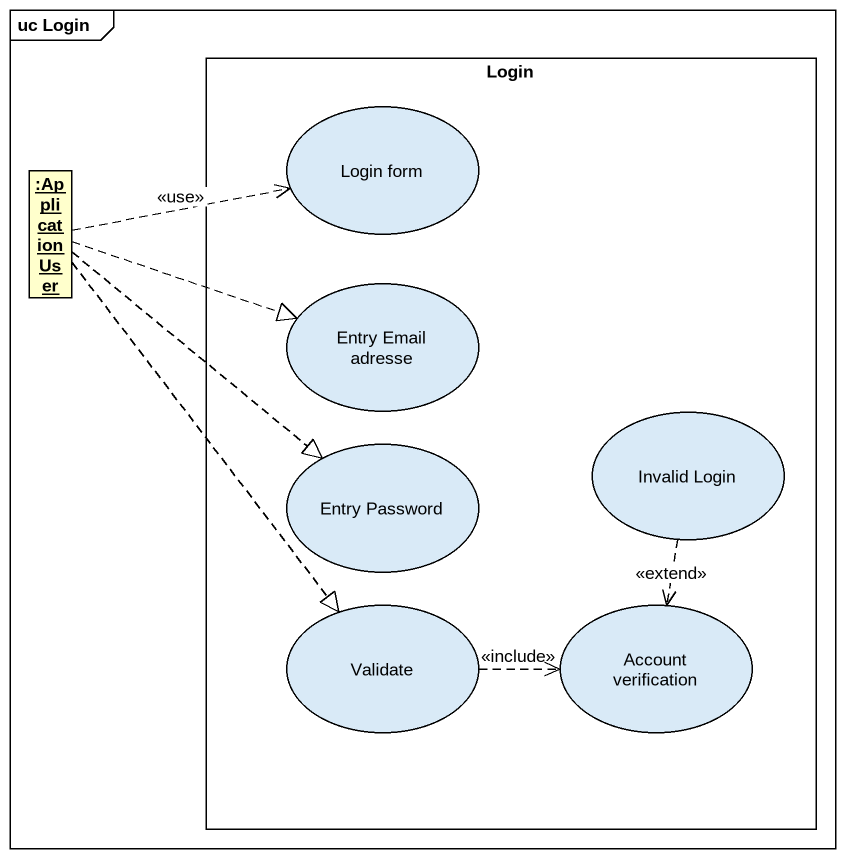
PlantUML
@startuml
mainframe uc Login
allowmixing
hide circle
hide empty members
rectangle Login {
  usecase "Login form" as Login_form
  usecase "Entry Email adresse" as Entry_Email_adresse
  usecase "Entry Password" as Entry_Password
  usecase "Invalid Login" as Invalid_Login
  usecase Validate
  usecase "Account verification" as Account_verification
}
object ":Application User" as Application_User
Application_User .right.> Login_form : <<use>>
Application_User .right.|> Entry_Email_adresse
Application_User ..|> Entry_Password
Application_User ..|> Validate
Invalid_Login ..> Account_verification : <<extend>>
Validate .right.> Account_verification : <<include>>
@enduml
